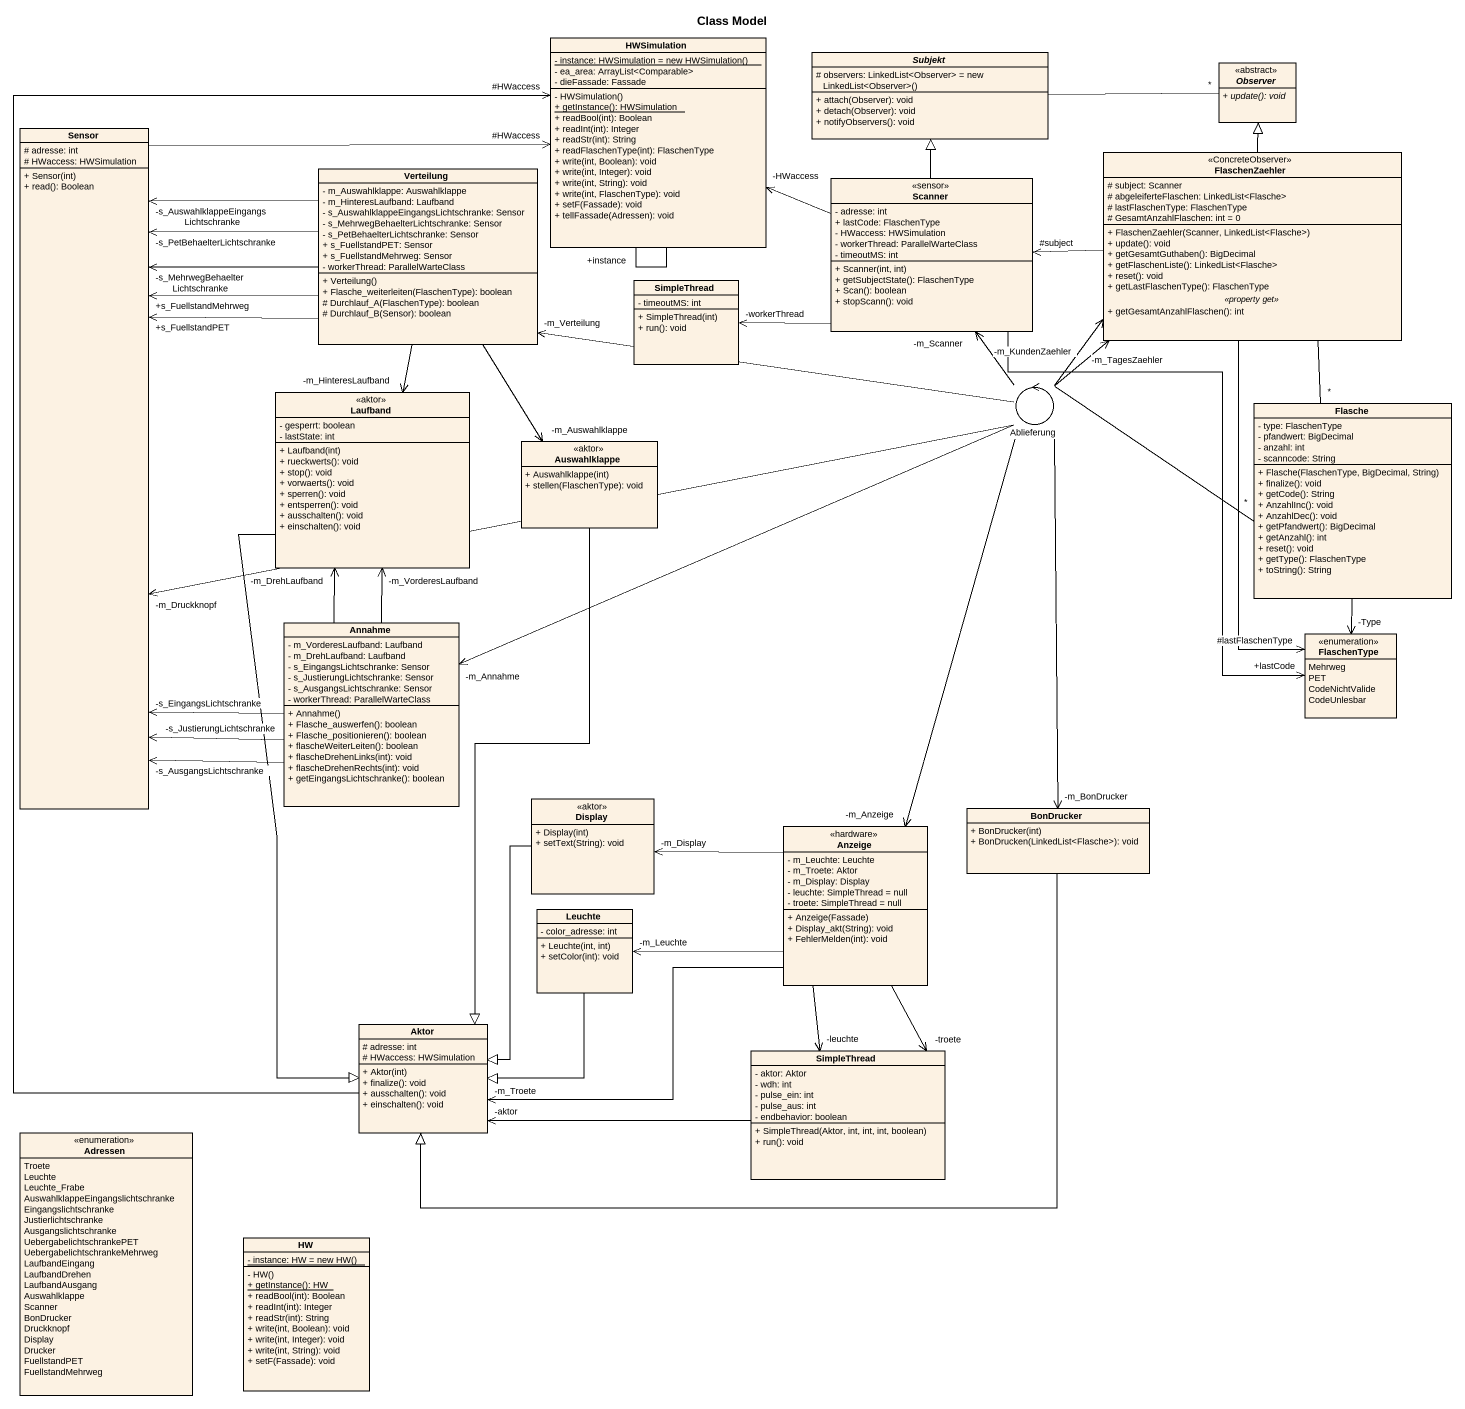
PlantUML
@startuml
title Class Model
allowmixing
hide circle
hide empty members
skinparam classAttributeIconSize 0
class HWSimulation {
  {static} {field} - instance: HWSimulation = new HWSimulation()
  - ea_area: ArrayList<Comparable>
  - dieFassade: Fassade
  - HWSimulation()
  {static} + getInstance(): HWSimulation
  + readBool(int): Boolean
  + readInt(int): Integer
  + readStr(int): String
  + readFlaschenType(int): FlaschenType
  + write(int, Boolean): void
  + write(int, Integer): void
  + write(int, String): void
  + write(int, FlaschenType): void
  + setF(Fassade): void
  + tellFassade(Adressen): void
}
abstract class Subjekt {
  {field} # observers: LinkedList<Observer> = new LinkedList<Observer>()
  + attach(Observer): void
  + detach(Observer): void
  + notifyObservers(): void
}
abstract class Observer <<abstract>> {
  {abstract} + update(): void
}
class Sensor {
  # adresse: int
  # HWaccess: HWSimulation
  + Sensor(int)
  + read(): Boolean
}
class Verteilung {
  - m_Auswahlklappe: Auswahlklappe
  - m_HinteresLaufband: Laufband
  - s_AuswahlklappeEingangsLichtschranke: Sensor
  - s_MehrwegBehaelterLichtschranke: Sensor
  - s_PetBehaelterLichtschranke: Sensor
  + s_FuellstandPET: Sensor
  + s_FuellstandMehrweg: Sensor
  - workerThread: ParallelWarteClass
  + Verteilung()
  + Flasche_weiterleiten(FlaschenType): boolean
  # Durchlauf_A(FlaschenType): boolean
  # Durchlauf_B(Sensor): boolean
}
class FlaschenZaehler <<ConcreteObserver>> {
  # subject: Scanner
  # abgeleiferteFlaschen: LinkedList<Flasche>
  # lastFlaschenType: FlaschenType
  # GesamtAnzahlFlaschen: int = 0
  --
  + FlaschenZaehler(Scanner, LinkedList<Flasche>)
  + update(): void
  + getGesamtGuthaben(): BigDecimal
  + getFlaschenListe(): LinkedList<Flasche>
  + reset(): void
  + getLastFlaschenType(): FlaschenType
  .. <<property get>> ..
  + getGesamtAnzahlFlaschen(): int
}
class Scanner <<sensor>> {
  - adresse: int
  + lastCode: FlaschenType
  - HWaccess: HWSimulation
  - workerThread: ParallelWarteClass
  - timeoutMS: int
  + Scanner(int, int)
  + getSubjectState(): FlaschenType
  + Scan(): boolean
  + stopScann(): void
}
class SimpleThread {
  - timeoutMS: int
  + SimpleThread(int)
  + run(): void
}
class Laufband <<aktor>> {
  - gesperrt: boolean
  - lastState: int
  + Laufband(int)
  + rueckwerts(): void
  + stop(): void
  + vorwaerts(): void
  + sperren(): void
  + entsperren(): void
  + ausschalten(): void
  + einschalten(): void
}
control Ablieferung
class Flasche {
  - type: FlaschenType
  - pfandwert: BigDecimal
  - anzahl: int
  - scanncode: String
  + Flasche(FlaschenType, BigDecimal, String)
  + finalize(): void
  + getCode(): String
  + AnzahlInc(): void
  + AnzahlDec(): void
  + getPfandwert(): BigDecimal
  + getAnzahl(): int
  + reset(): void
  + getType(): FlaschenType
  + toString(): String
}
class Auswahlklappe <<aktor>> {
  + Auswahlklappe(int)
  + stellen(FlaschenType): void
}
class Annahme {
  - m_VorderesLaufband: Laufband
  - m_DrehLaufband: Laufband
  - s_EingangsLichtschranke: Sensor
  - s_JustierungLichtschranke: Sensor
  - s_AusgangsLichtschranke: Sensor
  - workerThread: ParallelWarteClass
  + Annahme()
  + Flasche_auswerfen(): boolean
  + Flasche_positionieren(): boolean
  + flascheWeiterLeiten(): boolean
  + flascheDrehenLinks(int): void
  + flascheDrehenRechts(int): void
  + getEingangsLichtschranke(): boolean
}
enum FlaschenType {
  Mehrweg
  PET
  CodeNichtValide
  CodeUnlesbar
}
class Display <<aktor>> {
  + Display(int)
  + setText(String): void
}
class Anzeige <<hardware>> {
  - m_Leuchte: Leuchte
  - m_Troete: Aktor
  - m_Display: Display
  - leuchte: SimpleThread = null
  - troete: SimpleThread = null
  + Anzeige(Fassade)
  + Display_akt(String): void
  + FehlerMelden(int): void
}
class BonDrucker {
  + BonDrucker(int)
  + BonDrucken(LinkedList<Flasche>): void
}
class Leuchte {
  - color_adresse: int
  + Leuchte(int, int)
  + setColor(int): void
}
class Aktor {
  # adresse: int
  # HWaccess: HWSimulation
  + Aktor(int)
  + finalize(): void
  + ausschalten(): void
  + einschalten(): void
}
class "SimpleThread" as SimpleThread_2 {
  - aktor: Aktor
  - wdh: int
  - pulse_ein: int
  - pulse_aus: int
  - endbehavior: boolean
  + SimpleThread(Aktor, int, int, int, boolean)
  + run(): void
}
enum Adressen {
  Troete
  Leuchte
  Leuchte_Frabe
  AuswahlklappeEingangslichtschranke
  Eingangslichtschranke
  Justierlichtschranke
  Ausgangslichtschranke
  UebergabelichtschrankePET
  UebergabelichtschrankeMehrweg
  LaufbandEingang
  LaufbandDrehen
  LaufbandAusgang
  Auswahlklappe
  Scanner
  BonDrucker
  Druckknopf
  Display
  Drucker
  FuellstandPET
  FuellstandMehrweg
}
class HW {
  {static} {field} - instance: HW = new HW()
  - HW()
  {static} + getInstance(): HW
  + readBool(int): Boolean
  + readInt(int): Integer
  + readStr(int): String
  + write(int, Boolean): void
  + write(int, Integer): void
  + write(int, String): void
  + setF(Fassade): void
}
HWSimulation "+instance" -- HWSimulation
Observer "*" -left- Subjekt
Sensor -right-> "#HWaccess" HWSimulation
Verteilung --> "-s_AuswahlklappeEingangsLichtschranke" Sensor
Verteilung --> "-s_MehrwegBehaelterLichtschranke" Sensor
Verteilung --> "-s_PetBehaelterLichtschranke" Sensor
Verteilung --> "+s_FuellstandMehrweg" Sensor
Verteilung --> "+s_FuellstandPET" Sensor
Verteilung --> "-m_HinteresLaufband" Laufband
Verteilung --> "-m_Auswahlklappe" Auswahlklappe
FlaschenZaehler -up-|> Observer
FlaschenZaehler -left-> "#subject" Scanner
FlaschenZaehler --> "#lastFlaschenType" FlaschenType
Scanner -left-> "-HWaccess" HWSimulation
Scanner -up-|> Subjekt
Scanner -left-> "-workerThread" SimpleThread
Scanner --> "+lastCode" FlaschenType
Laufband --|> Aktor
Ablieferung -left-> "-m_Druckknopf" Sensor
Ablieferung -left-> "-m_Verteilung" Verteilung
Ablieferung -up-> "-m_KundenZaehler" FlaschenZaehler
Ablieferung -up-> "-m_TagesZaehler" FlaschenZaehler
Ablieferung -up-> "-m_Scanner" Scanner
Ablieferung -left-> "-m_Annahme" Annahme
Ablieferung --> "-m_Anzeige" Anzeige
Ablieferung --> "-m_BonDrucker" BonDrucker
Flasche "*" -up- FlaschenZaehler
Flasche "*" -left- Ablieferung
Flasche --> "-Type" FlaschenType
Auswahlklappe --|> Aktor
Annahme -up-> "-s_AusgangsLichtschranke" Sensor
Annahme -up-> "-s_EingangsLichtschranke" Sensor
Annahme -up-> "-s_JustierungLichtschranke" Sensor
Annahme -up-> "-m_DrehLaufband" Laufband
Annahme -up-> "-m_VorderesLaufband" Laufband
Display --|> Aktor
Anzeige -left-> "-m_Display" Display
Anzeige -left-> "-m_Leuchte" Leuchte
Anzeige -left-> "-m_Troete" Aktor
Anzeige --> "-leuchte" SimpleThread_2
Anzeige --> "-troete" SimpleThread_2
BonDrucker -left-|> Aktor
Leuchte --|> Aktor
Aktor -up-> "#HWaccess" HWSimulation
SimpleThread_2 -left-> "-aktor" Aktor
@enduml
